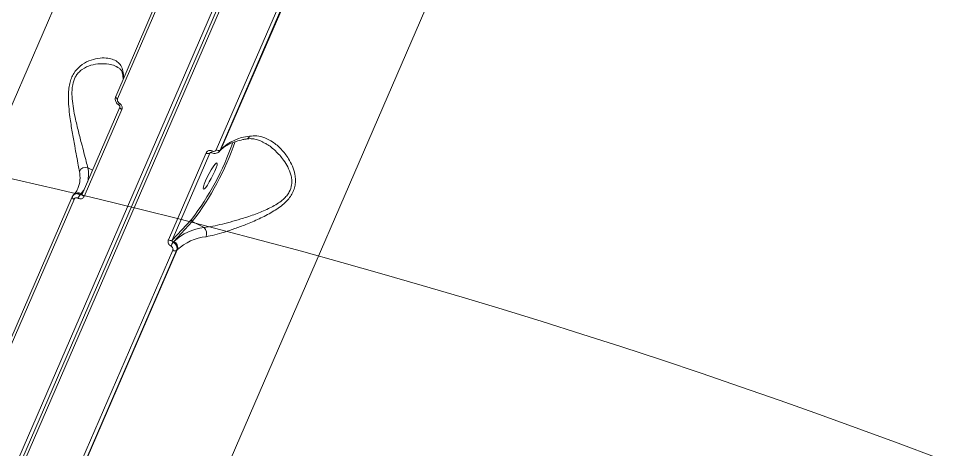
# Model space of a CAD drawing. Header units: millimetres. Extents: x -5550 to 7488, y -4093 to 4627.
# Drawn here: x -2930.3 to -2649.5, y 1115.2 to 1246.2 of the extents above; entities that cross this region are included whole.
import ezdxf

# ---------------------------------------------------------------- set-up
doc = ezdxf.new("R2010")
doc.units = ezdxf.units.MM
doc.layers.add('DIKOM_ОБЪЕКТ', color=7, linetype='Continuous')

msp = doc.modelspace()

# ---------------------------------------------------------------- linework, layer by layer
at = {"layer": 'DIKOM_ОБЪЕКТ', "color": 7, "linetype": 'Continuous', "lineweight": 15}
for p, q in [((-2784.836, 1448.353), (-2957.829, 1048.905)), ((-2783.679, 1448.178), (-2956.672, 1048.73)), ((-2956.064, 1047.995), (-2783.071, 1447.443)), ((-2841.151, 1430.416), (-2966.249, 1141.559)), ((-2873.802, 1093.892), (-2748.705, 1382.749)), ((-2871.082, 1290.99), (-2900.749, 1222.49)), ((-2900.178, 1221.775), (-2870.512, 1290.276)), ((-2840.507, 1274.805), (-2870.173, 1206.304)), ((-2869.017, 1206.204), (-2839.351, 1274.705)), ((-2839.145, 1274.926), (-2868.811, 1206.426)), ((-2899.47, 1219.26), (-2910.908, 1192.851)), ((-2910.332, 1192.133), (-2898.895, 1218.543)), ((-2873.302, 1205.347), (-2884.739, 1178.937)), ((-2883.578, 1178.835), (-2872.14, 1205.244)), ((-2872.14, 1205.244), (-2871.992, 1205.404)), ((-2872.14, 1205.244), (-2872.064, 1205.358)), ((-2869.312, 1205.751), (-2869.106, 1205.973)), ((-2868.811, 1206.426), (-2869.017, 1206.204)), ((-2909.212, 1200.857), (-2907.764, 1200.11)), ((-2910.504, 1193.784), (-2911.255, 1192.975)), ((-2913.973, 1191.954), (-2943.639, 1123.453)), ((-2943.069, 1122.739), (-2913.403, 1191.239)), ((-2913.936, 1192.01), (-2913.973, 1191.954)), ((-2913.436, 1192.684), (-2913.642, 1192.462)), ((-2911.255, 1192.975), (-2911.473, 1192.74)), ((-2877.735, 1185.132), (-2883.578, 1178.835)), ((-2883.082, 1178.448), (-2877.473, 1184.492)), ((-2873.907, 1182.653), (-2877.473, 1184.492)), ((-2883.3, 1178.213), (-2883.082, 1178.448)), ((-2883.397, 1175.768), (-2913.064, 1107.268)), ((-2911.907, 1107.168), (-2882.241, 1175.668)), ((-2882.036, 1175.89), (-2911.702, 1107.389)), ((-2882.241, 1175.668), (-2882.036, 1175.89))]:
    msp.add_line(p, q, dxfattribs=at)
at = {"layer": 'DIKOM_ОБЪЕКТ', "color": 7, "linetype": 'Continuous', "lineweight": 15, "flags": 128}
for points in [[(-2900.749, 1222.49), (-2900.755, 1222.474), (-2900.764, 1222.388), (-2900.739, 1222.292), (-2900.682, 1222.187), (-2900.593, 1222.08), (-2900.477, 1221.973), (-2900.337, 1221.87), (-2900.178, 1221.775)], [(-2899.469, 1219.264), (-2899.476, 1219.244), (-2899.486, 1219.158), (-2899.461, 1219.061), (-2899.402, 1218.956), (-2899.313, 1218.848), (-2899.195, 1218.741), (-2899.054, 1218.638), (-2898.895, 1218.543)], [(-2868.811, 1206.426), (-2868.984, 1206.121), (-2869.106, 1205.973)], [(-2873.418, 1196.825), (-2872.908, 1197.933), (-2872.326, 1199.073), (-2871.719, 1200.154), (-2871.136, 1201.087), (-2870.623, 1201.798), (-2870.224, 1202.228), (-2869.97, 1202.343), (-2869.882, 1202.133), (-2869.966, 1201.616), (-2870.217, 1200.833), (-2870.613, 1199.848), (-2871.123, 1198.74), (-2871.706, 1197.6), (-2872.313, 1196.519), (-2872.896, 1195.586), (-2873.408, 1194.876), (-2873.807, 1194.445), (-2874.062, 1194.33), (-2874.15, 1194.54), (-2874.065, 1195.057), (-2873.815, 1195.84), (-2873.418, 1196.825)], [(-2911.255, 1192.975), (-2910.587, 1193.784), (-2910.365, 1194.105)], [(-2913.973, 1191.954), (-2913.979, 1191.938), (-2913.989, 1191.852), (-2913.964, 1191.755), (-2913.906, 1191.651), (-2913.818, 1191.544), (-2913.701, 1191.436), (-2913.561, 1191.334), (-2913.403, 1191.239)], [(-2910.908, 1192.851), (-2910.914, 1192.835), (-2910.923, 1192.748), (-2910.898, 1192.651), (-2910.84, 1192.546), (-2910.75, 1192.438), (-2910.633, 1192.331), (-2910.492, 1192.228), (-2910.332, 1192.133)]]:
    msp.add_lwpolyline(points, dxfattribs=at)
at = {"layer": 'DIKOM_ОБЪЕКТ', "color": 7, "linetype": 'Continuous', "lineweight": 15}
for centre, radius, start, end in [((-3408.412, -890.39), 2141.49, 63.161502, 84.933205), ((-2897.145, 1229.649), 1.548, 156.12938, 190.23289), ((-2908.526, 1228.29), 10.162, 358.27368, 11.26643), ((-2899.034, 1220.04), 0.771, 145.03444, 188.96745), ((-2858.475, 1195.411), 15.105, 96.07288, 133.17683), ((-2861.343, 1210.886), 1.348, 281.83805, 340.25845), ((-2943.441, 1235.517), 82.801, 322.51812, 340.93483), ((-2944.99, 1236.308), 85.108, 322.49508, 341.11571), ((-2872.631, 1206.312), 1.175, 235.21394, 294.68674), ((-2870.451, 1205.326), 1.141, 148.59607, 177.43187), ((-2869.507, 1207.267), 1.171, 235.35075, 294.77197), ((-2920.366, 1197.842), 8.788, 337.60172, 12.46487), ((-2909.836, 1198.773), 2.175, 73.34225, 153.63489), ((-2918.842, 1198.849), 9.837, 347.33478, 11.77973), ((-2912.158, 1191.425), 1.793, 59.74456, 135.41272), ((-2908.368, 1190.045), 4.111, 139.04726, 157.83642), ((-2877.252, 1184.956), 0.513, 159.93835, 244.53807), ((-2872.228, 1166.88), 15.863, 96.07527, 133.17401), ((-2875.592, 1180.835), 2.479, 337.71807, 47.18431), ((-2871.7, 1164.874), 15.106, 96.0722, 133.17503), ((-2884.069, 1179.902), 1.175, 235.21476, 294.69554), ((-2877.746, 1174.459), 6.703, 145.94296, 157.403), ((-2883.963, 1176.595), 2.052, 339.89313, 64.57789), ((-2882.732, 1176.731), 1.171, 235.35113, 294.7716)]:
    msp.add_arc(centre, radius, start, end, dxfattribs=at)
for points, knots in [([(-2898.56, 1230.275), (-2898.732, 1230.841), (-2899.076, 1231.973), (-2900.216, 1233.11), (-2901.727, 1233.864), (-2903.7, 1234.241), (-2906.13, 1234.163), (-2908.886, 1233.423), (-2911.487, 1231.979), (-2913.271, 1230.018), (-2914.228, 1228.076), (-2914.75, 1226.39), (-2915.04, 1224.537), (-2915.16, 1222.185), (-2915.033, 1219.396), (-2914.608, 1215.741), (-2913.969, 1211.703), (-2913.24, 1207.704), (-2912.624, 1204.315), (-2912.141, 1201.648), (-2911.897, 1200.34), (-2911.785, 1199.739)], [0, 0, 0, 0, 0.0554758, 0.111025, 0.1664987, 0.2220069, 0.2900241, 0.3579627, 0.4226751, 0.4774068, 0.5052466, 0.5330935, 0.5627094, 0.5923752, 0.6404304, 0.6885808, 0.7603251, 0.8320618, 0.8909995, 0.9498665, 1, 1, 1, 1]), ([(-2909.212, 1200.857), (-2909.368, 1201.445), (-2909.708, 1202.728), (-2910.373, 1205.291), (-2911.212, 1208.525), (-2912.199, 1212.313), (-2913.09, 1216.117), (-2913.744, 1219.551), (-2914.039, 1222.148), (-2914.055, 1224.337), (-2913.834, 1226.342), (-2913.322, 1227.852), (-2912.601, 1229.078), (-2911.904, 1229.931), (-2910.446, 1231.142), (-2908.22, 1232.097), (-2905.444, 1232.543), (-2902.981, 1232.367), (-2901.252, 1231.975), (-2900.514, 1231.545), (-2900.295, 1231.417)], [0, 0, 0, 0, 0.0593376, 0.1294999, 0.199745, 0.2850127, 0.3702774, 0.426226, 0.4820364, 0.5153471, 0.5485746, 0.5968271, 0.60968, 0.640253, 0.6708922, 0.7452148, 0.825438, 0.9057718, 0.9719983, 1, 1, 1, 1]), ([(-2900.28, 1231.442), (-2900.129, 1231.37), (-2899.676, 1231.158), (-2899.221, 1230.677), (-2898.837, 1230.099), (-2898.719, 1229.544), (-2898.677, 1229.348)], [0, 0, 0, 0, 0.1589593, 0.476026, 0.8151335, 1, 1, 1, 1]), ([(-2898.666, 1229.366), (-2898.62, 1229.101), (-2898.512, 1228.487), (-2898.519, 1227.939), (-2898.524, 1227.627)], [0, 0, 0, 0, 0.4317221, 1, 1, 1, 1]), ([(-2900.732, 1222.482), (-2900.798, 1222.305), (-2900.944, 1221.913), (-2900.875, 1221.233), (-2900.571, 1220.571), (-2900.167, 1220.116), (-2899.861, 1219.975), (-2899.784, 1219.94)], [0, 0, 0, 0, 0.1908442, 0.4220023, 0.6636477, 0.9155453, 1, 1, 1, 1]), ([(-2899.665, 1220.482), (-2899.759, 1220.544), (-2899.947, 1220.667), (-2900.146, 1220.95), (-2900.252, 1221.265), (-2900.256, 1221.554), (-2900.2, 1221.712), (-2900.178, 1221.775)], [0, 0, 0, 0, 0.2151981, 0.4302425, 0.6449904, 0.8594849, 1, 1, 1, 1]), ([(-2899.794, 1219.917), (-2899.787, 1219.914), (-2899.738, 1219.892), (-2899.644, 1219.816), (-2899.539, 1219.693), (-2899.47, 1219.55), (-2899.442, 1219.415), (-2899.449, 1219.312), (-2899.466, 1219.279), (-2899.473, 1219.264)], [0, 0, 0, 0, 0.0277419, 0.1835024, 0.3446953, 0.5060864, 0.6757403, 0.8621016, 1, 1, 1, 1]), ([(-2898.895, 1218.543), (-2898.862, 1218.637), (-2898.778, 1218.876), (-2898.783, 1219.308), (-2898.943, 1219.78), (-2899.242, 1220.204), (-2899.524, 1220.389), (-2899.665, 1220.482)], [0, 0, 0, 0, 0.1406258, 0.3551157, 0.5698973, 0.7849087, 1, 1, 1, 1]), ([(-2873.298, 1179.895), (-2872.446, 1180.062), (-2870.74, 1180.398), (-2867.737, 1181.268), (-2864.549, 1182.321), (-2860.99, 1183.654), (-2857.123, 1185.279), (-2853.168, 1187.312), (-2849.757, 1189.629), (-2847.632, 1191.957), (-2846.633, 1193.945), (-2846.187, 1195.549), (-2846.086, 1197.198), (-2846.316, 1199.174), (-2847.007, 1201.355), (-2848.387, 1203.981), (-2850.382, 1206.557), (-2852.862, 1208.67), (-2855.39, 1209.998), (-2857.762, 1210.629), (-2859.345, 1210.493), (-2860.073, 1210.431)], [0, 0, 0, 0, 0.0554771, 0.1110242, 0.1664966, 0.2220052, 0.2900235, 0.3579621, 0.4226763, 0.4774084, 0.5052476, 0.5330946, 0.56271, 0.5923747, 0.6404301, 0.6885814, 0.7603252, 0.8320619, 0.8910004, 0.9498674, 1, 1, 1, 1]), ([(-2855.946, 1208.54), (-2855.602, 1208.379), (-2854.274, 1207.758), (-2852.127, 1205.984), (-2849.954, 1203.589), (-2848.402, 1201.102), (-2847.572, 1199.085), (-2847.221, 1197.244), (-2847.229, 1195.467), (-2847.699, 1193.997), (-2848.477, 1192.712), (-2849.276, 1191.743), (-2851.048, 1190.196), (-2853.919, 1188.534), (-2857.813, 1186.897), (-2861.624, 1185.596), (-2865.169, 1184.542), (-2868.322, 1183.718), (-2871.325, 1183.037), (-2873.038, 1182.782), (-2873.907, 1182.653)], [0, 0, 0, 0, 0.0294056, 0.1135914, 0.1999922, 0.255325, 0.3117846, 0.3446245, 0.378347, 0.4266158, 0.4394724, 0.46959, 0.5007117, 0.5750616, 0.6542746, 0.7356635, 0.801325, 0.8681288, 0.933148, 1, 1, 1, 1]), ([(-2869.106, 1205.973), (-2868.943, 1206.139), (-2868.448, 1206.643), (-2867.416, 1207.409), (-2865.908, 1208.215), (-2864.146, 1208.877), (-2862.501, 1209.311), (-2861.422, 1209.503), (-2861.071, 1209.566)], [0, 0, 0, 0, 0.1024876, 0.3106778, 0.5124656, 0.709924, 0.9057015, 1, 1, 1, 1]), ([(-2861.072, 1209.535), (-2860.914, 1209.569), (-2860.284, 1209.706), (-2859.163, 1209.661), (-2857.681, 1209.358), (-2856.584, 1208.981), (-2856.008, 1208.634), (-2855.936, 1208.591)], [0, 0, 0, 0, 0.0913515, 0.3652186, 0.6561479, 0.9572471, 1, 1, 1, 1]), ([(-2871.425, 1205.921), (-2871.527, 1205.964), (-2871.783, 1206.072), (-2872.224, 1206.11), (-2872.685, 1205.999), (-2873.077, 1205.742), (-2873.227, 1205.479), (-2873.302, 1205.347)], [0, 0, 0, 0, 0.1418626, 0.3567091, 0.5713397, 0.7857291, 1, 1, 1, 1]), ([(-2872.058, 1205.354), (-2872.047, 1205.369), (-2872.018, 1205.408), (-2871.912, 1205.445), (-2871.75, 1205.434), (-2871.64, 1205.411), (-2871.592, 1205.378), (-2871.591, 1205.378)], [0, 0, 0, 0, 0.2168417, 0.5705375, 0.7844418, 0.9982103, 1, 1, 1, 1]), ([(-2871.584, 1205.394), (-2871.377, 1205.306), (-2870.928, 1205.116), (-2870.21, 1205.188), (-2869.658, 1205.401), (-2869.457, 1205.641), (-2869.4, 1205.709)], [0, 0, 0, 0, 0.2765688, 0.6021003, 0.8887646, 1, 1, 1, 1]), ([(-2870.173, 1206.304), (-2870.223, 1206.216), (-2870.323, 1206.041), (-2870.584, 1205.869), (-2870.892, 1205.795), (-2871.186, 1205.82), (-2871.357, 1205.892), (-2871.425, 1205.921)], [0, 0, 0, 0, 0.2141787, 0.4285453, 0.6431319, 0.8581084, 1, 1, 1, 1]), ([(-2869.376, 1205.693), (-2869.368, 1205.698), (-2869.193, 1205.815), (-2869.103, 1206.014), (-2869.017, 1206.204)], [0, 0, 0, 0, 0.0438141, 1, 1, 1, 1]), ([(-2912.263, 1194.525), (-2912.315, 1194.382), (-2912.509, 1193.842), (-2912.936, 1193.249), (-2913.336, 1192.797), (-2913.436, 1192.684)], [0, 0, 0, 0, 0.2141504, 0.8039824, 1, 1, 1, 1]), ([(-2913.591, 1192.511), (-2913.594, 1192.509), (-2913.763, 1192.396), (-2913.851, 1192.201), (-2913.936, 1192.01)], [0, 0, 0, 0, 0.0202707, 1, 1, 1, 1]), ([(-2911.473, 1192.74), (-2911.606, 1192.8), (-2911.94, 1192.951), (-2912.514, 1193.009), (-2913.128, 1192.882), (-2913.437, 1192.634), (-2913.591, 1192.511)], [0, 0, 0, 0, 0.181443, 0.4563066, 0.7310071, 1, 1, 1, 1]), ([(-2913.403, 1191.239), (-2913.353, 1191.327), (-2913.253, 1191.502), (-2912.996, 1191.668), (-2912.695, 1191.736), (-2912.407, 1191.704), (-2912.241, 1191.627), (-2912.175, 1191.596)], [0, 0, 0, 0, 0.214209, 0.4285449, 0.6431535, 0.858083, 1, 1, 1, 1]), ([(-2912.175, 1191.596), (-2912.076, 1191.55), (-2911.826, 1191.435), (-2911.395, 1191.387), (-2910.942, 1191.489), (-2910.556, 1191.739), (-2910.407, 1192.002), (-2910.332, 1192.133)], [0, 0, 0, 0, 0.141838, 0.3566834, 0.5713216, 0.7857503, 1, 1, 1, 1]), ([(-2910.943, 1192.8), (-2910.947, 1192.794), (-2910.977, 1192.748), (-2911.074, 1192.697), (-2911.219, 1192.663), (-2911.36, 1192.683), (-2911.44, 1192.724), (-2911.473, 1192.74)], [0, 0, 0, 0, 0.0326638, 0.2962135, 0.5605248, 0.8250608, 1, 1, 1, 1]), ([(-2910.909, 1192.852), (-2910.91, 1192.848), (-2910.918, 1192.82), (-2910.933, 1192.81), (-2910.945, 1192.801)], [0, 0, 0, 0, 0.1266165, 1, 1, 1, 1]), ([(-2884.739, 1178.937), (-2884.772, 1178.843), (-2884.856, 1178.605), (-2884.846, 1178.177), (-2884.679, 1177.713), (-2884.369, 1177.3), (-2884.08, 1177.123), (-2883.935, 1177.035)], [0, 0, 0, 0, 0.1405833, 0.3551208, 0.5698703, 0.7848804, 1, 1, 1, 1]), ([(-2883.935, 1177.035), (-2883.838, 1176.976), (-2883.645, 1176.858), (-2883.438, 1176.584), (-2883.327, 1176.274), (-2883.32, 1175.989), (-2883.375, 1175.831), (-2883.397, 1175.768)], [0, 0, 0, 0, 0.215134, 0.4301902, 0.6449308, 0.8594224, 1, 1, 1, 1]), ([(-2883.3, 1178.213), (-2883.349, 1178.241), (-2883.448, 1178.297), (-2883.554, 1178.431), (-2883.612, 1178.583), (-2883.616, 1178.724), (-2883.589, 1178.803), (-2883.578, 1178.835)], [0, 0, 0, 0, 0.2153383, 0.4307501, 0.6453174, 0.8595943, 1, 1, 1, 1]), ([(-2882.241, 1175.668), (-2882.197, 1175.794), (-2882.086, 1176.111), (-2882.098, 1176.682), (-2882.317, 1177.303), (-2882.725, 1177.856), (-2883.108, 1178.094), (-2883.3, 1178.213)], [0, 0, 0, 0, 0.1407291, 0.3554339, 0.5702492, 0.7851285, 1, 1, 1, 1])]:
    msp.add_open_spline(points, degree=3, knots=knots, dxfattribs=at)

doc.saveas('drawing.dxf')
